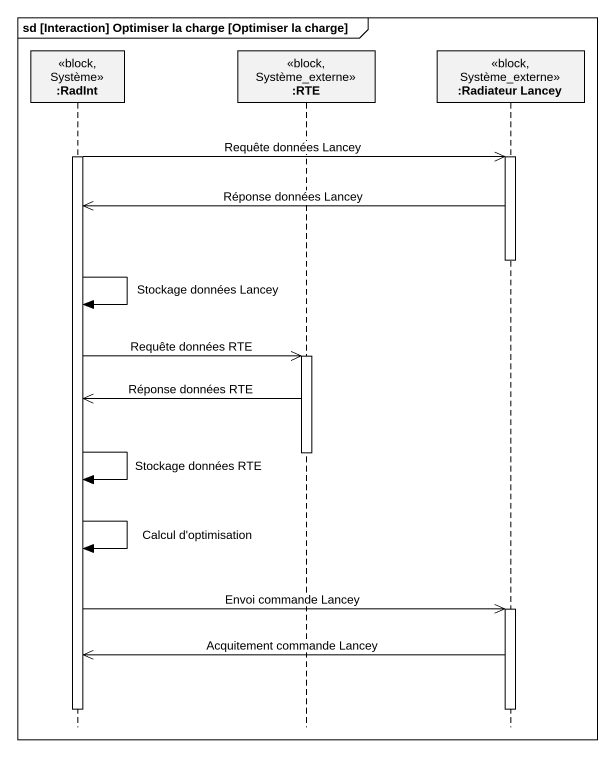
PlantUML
@startuml
mainframe sd [Interaction] Optimiser la charge [Optimiser la charge]
hide footbox
participant ":RadInt" as RadInt <<block, Système>>
participant ":RTE" as RTE <<block, Système_externe>>
participant ":Radiateur Lancey" as Radiateur_Lancey <<block, Système_externe>>

activate RadInt
RadInt ->> Radiateur_Lancey : Requête données Lancey
activate Radiateur_Lancey
Radiateur_Lancey ->> RadInt : Réponse données Lancey
deactivate Radiateur_Lancey
RadInt -> RadInt : Stockage données Lancey
RadInt ->> RTE : Requête données RTE
activate RTE
RTE ->> RadInt : Réponse données RTE
deactivate RTE
RadInt -> RadInt : Stockage données RTE
RadInt -> RadInt : Calcul d'optimisation
RadInt ->> Radiateur_Lancey : Envoi commande Lancey
activate Radiateur_Lancey
Radiateur_Lancey ->> RadInt : Acquitement commande Lancey
deactivate Radiateur_Lancey
deactivate RadInt
@enduml
